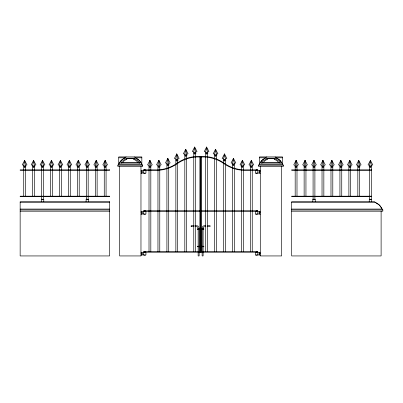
<?xml version="1.0" encoding="UTF-8"?>
<svg xmlns="http://www.w3.org/2000/svg" width="403" height="403" viewBox="0 0 403 403"><rect width="100%" height="100%" fill="white"/><g stroke="black" fill="none" stroke-linecap="round" stroke-linejoin="round"><path stroke-width="0.6" d="M191.234 226.113L191.198 226.607L194.216 226.607M194.251 225.615L191.198 225.615L191.198 226.607M134.421 156.918L135.302 157.8A11.213 11.213 0 0 1 141.831 164.328L142.707 165.205L142.707 166.449L117.847 166.449L117.847 165.205L121.288 160.359L126.134 156.918M120.744 163.084L122.169 161.24L126.648 158.162L133.907 158.162L138.385 161.24L139.811 163.084L120.744 163.084L122.653 162.59L137.902 162.59L139.811 163.084M122.653 162.59L123.792 161.119L127.373 158.656L133.181 158.656L133.907 158.162M275.123 156.918L276.005 157.8A11.213 11.213 0 0 1 282.533 164.328L283.41 165.205L283.41 166.449L258.555 166.449L258.555 165.205L261.99 160.359L266.841 156.918M261.451 163.084L262.877 161.24L267.355 158.162L274.609 158.162L279.088 161.24L280.513 163.084L261.451 163.084L263.355 162.59L278.609 162.59L280.513 163.084M263.355 162.59L264.499 161.119L268.081 158.656L273.884 158.656L274.609 158.162M41.282 201.666L41.479 199.178L43.766 199.379L43.766 201.666M86.025 201.666L86.227 199.178L88.514 199.379L88.514 201.666M199.883 157.004L200.382 156.505L199.883 156.505A36.31 36.31 0 0 0 177.139 163.175A36.31 36.31 0 0 1 154.389 169.844L143.453 169.844L143.453 170.343L158.021 170.333A37.524 37.524 0 0 0 177.406 163.598A36.592 36.592 0 0 1 196.316 157.009L199.883 157.004L199.883 251.714L200.382 252.213L143.453 252.213L143.453 251.714L199.883 251.714M201.374 251.714L257.809 251.714L257.809 252.213L200.88 252.213L201.374 251.714L201.374 157.004L200.88 156.505L201.374 156.505A36.31 36.31 0 0 1 224.123 163.175A36.31 36.31 0 0 0 246.868 169.844L257.809 169.844L257.809 170.343L243.241 170.333A37.524 37.524 0 0 1 223.856 163.598A36.592 36.592 0 0 0 204.941 157.009L201.374 157.004M312.748 201.666L312.945 199.178L315.232 199.379L315.232 201.666M369.178 201.666L369.375 199.178L371.662 199.379L371.662 201.666M144.697 169.351L144.219 169.598L145.171 169.598L144.697 169.598M144.697 210.285L144.219 210.532L145.171 210.532L144.697 210.532M256.565 169.351L256.086 169.598L257.038 169.598L256.565 169.598M144.697 251.22L144.219 251.467L145.171 251.467L144.697 251.467M256.565 210.285L256.086 210.532L257.038 210.532L256.565 210.532M256.565 251.22L256.086 251.467L257.038 251.467L256.565 251.467M133.181 158.656L133.705 159.18L134.562 158.817M273.884 158.656L274.408 159.18L275.264 158.817M193.304 152.525L196.024 152.525M205.238 152.525L207.953 152.525M193.757 153.024L195.571 153.024M205.691 153.024L207.5 153.024M193.304 153.523L196.024 153.523M205.238 153.523L207.953 153.523M184.357 154.747L187.073 154.747M214.189 154.747L216.905 154.747M184.811 155.246L186.619 155.246M214.638 155.246L216.451 155.246M184.357 155.739L187.073 155.739M214.189 155.739L216.905 155.739M118.729 157.8L125.257 157.8A11.213 11.213 0 0 0 118.729 164.328L118.729 156.918L141.831 156.918L141.831 164.328L118.729 164.328M141.831 157.8L135.302 157.8L139.267 160.359L141.831 164.328M259.431 157.8L265.96 157.8A11.213 11.213 0 0 0 259.431 164.328L259.431 156.918L282.533 156.918L282.533 164.328L259.431 164.328M282.533 157.8L276.005 157.8L279.974 160.359L282.533 164.328M175.406 159.432L178.121 159.432M223.136 159.432L225.851 159.432M175.859 159.931L177.673 159.931M223.589 159.931L225.403 159.931M175.406 160.429L178.121 160.429M223.136 160.429L225.851 160.429M166.459 163.91L169.174 163.91M232.088 163.91L234.803 163.91M166.907 164.409L168.721 164.409M232.541 164.409L234.35 164.409M166.459 164.908L169.174 164.908M232.088 164.908L234.803 164.908M117.847 165.205L142.707 165.205M258.555 165.205L283.41 165.205M157.508 165.779L160.223 165.779M241.034 165.779L243.755 165.779M23.268 165.87L25.983 165.87M32.215 165.87L34.93 165.87M41.166 165.87L43.882 165.87M50.113 165.87L52.833 165.87M59.065 165.87L61.78 165.87M68.011 165.87L70.732 165.87M76.963 165.87L79.678 165.87M85.915 165.87L88.63 165.87M94.861 165.87L97.576 165.87M103.813 165.87L106.528 165.87M148.556 165.87L151.276 165.87M249.986 165.87L252.701 165.87M294.734 165.87L297.449 165.87M303.681 165.87L306.396 165.87M312.632 165.87L315.348 165.87M321.579 165.87L324.299 165.87M330.531 165.87L333.246 165.87M339.477 165.87L342.197 165.87M348.429 165.87L351.144 165.87M357.38 165.87L360.096 165.87M369.062 165.87L371.778 165.87M157.961 166.278L159.769 166.278M241.488 166.278L243.301 166.278M23.722 166.363L25.53 166.363M32.668 166.363L34.482 166.363M41.62 166.363L43.428 166.363M50.566 166.363L52.38 166.363M59.518 166.363L61.327 166.363M68.465 166.363L70.278 166.363M77.416 166.363L79.225 166.363M86.363 166.363L88.176 166.363M95.315 166.363L97.128 166.363M104.266 166.363L106.075 166.363M149.009 166.363L150.823 166.363M250.439 166.363L252.248 166.363M295.182 166.363L296.996 166.363M304.134 166.363L305.948 166.363M313.086 166.363L314.894 166.363M322.032 166.363L323.846 166.363M330.984 166.363L332.792 166.363M339.93 166.363L341.744 166.363M348.882 166.363L350.691 166.363M357.829 166.363L359.642 166.363M369.516 166.363L371.324 166.363M157.508 166.777L160.223 166.777M241.034 166.777L243.755 166.777M23.268 166.862L25.983 166.862M32.215 166.862L34.93 166.862M41.166 166.862L43.882 166.862M50.113 166.862L52.833 166.862M59.065 166.862L61.78 166.862M68.011 166.862L70.732 166.862M76.963 166.862L79.678 166.862M85.915 166.862L88.63 166.862M94.861 166.862L97.576 166.862M103.813 166.862L106.528 166.862M148.556 166.862L151.276 166.862M249.986 166.862L252.701 166.862M294.734 166.862L297.449 166.862M303.681 166.862L306.396 166.862M312.632 166.862L315.348 166.862M321.579 166.862L324.299 166.862M330.531 166.862L333.246 166.862M339.477 166.862L342.197 166.862M348.429 166.862L351.144 166.862M357.38 166.862L360.096 166.862M369.062 166.862L371.778 166.862M140.969 170.343L141.463 170.343L141.463 173.325L140.969 173.325M260.293 170.343L259.794 170.343L259.794 173.325L260.293 173.325M141.463 170.59L145.941 170.59L145.941 173.078L141.463 173.078M259.794 170.59L255.321 170.59L255.321 173.078L259.794 173.078M141.614 171.089L142.113 171.089L142.113 172.58L141.614 172.58M259.648 171.089L259.149 171.089L259.149 172.58L259.648 172.58M141.614 171.461L142.113 171.461M259.149 171.461L259.648 171.461M140.969 171.834L141.463 171.834M259.794 171.834L260.293 171.834M141.614 172.207L142.113 172.207M259.149 172.207L259.648 172.207M143.952 173.325L145.443 173.325M255.819 173.325L257.31 173.325M41.282 199.379L43.766 199.379M86.025 199.379L88.514 199.379M312.748 199.379L315.232 199.379M369.178 199.379L371.662 199.379M20.15 202.543L109.646 202.543M291.616 202.543L375.445 202.543L379.409 205.107L382.85 209.953L382.85 211.197L291.616 211.197M20.15 209.071L109.646 209.071M291.616 209.071L381.973 209.071A11.213 11.213 0 0 0 375.445 202.543L374.563 201.666L291.616 201.666L291.616 255.94L381.112 255.94L381.112 211.197M20.15 209.953L109.646 209.953M291.616 209.953L382.85 209.953M199.883 210.779L143.453 210.779L143.453 211.278L199.883 211.278M201.374 210.779L257.809 210.779L257.809 211.278L201.374 211.278M20.15 211.197L109.646 211.197M140.969 211.278L141.463 211.278L141.463 214.26L140.969 214.26M260.293 211.278L259.794 211.278L259.794 214.26L260.293 214.26M141.463 211.525L145.941 211.525L145.941 214.013L141.463 214.013M259.794 211.525L255.321 211.525L255.321 214.013L259.794 214.013M141.614 212.023L142.113 212.023L142.113 213.514L141.614 213.514M259.648 212.023L259.149 212.023L259.149 213.514L259.648 213.514M141.614 212.396L142.113 212.396M259.149 212.396L259.648 212.396M140.969 212.769L141.463 212.769M259.794 212.769L260.293 212.769M141.614 213.142L142.113 213.142M259.149 213.142L259.648 213.142M143.952 214.26L145.443 214.26M255.819 214.26L257.31 214.26M195.47 225.615L197.898 225.942L199.057 227.453M205.797 225.615C204.155 225.262 202.11 226.189 202.12 228.068L202.12 255.94L203.117 255.94L203.117 228.133L203.863 226.813L205.847 226.607M207.631 225.615L210.079 225.615L210.079 226.607L207.056 226.607M195.42 226.607L197.399 226.813L198.145 228.133L198.145 255.94L199.137 255.94L199.137 228.068M199.883 228.844L197.399 228.844L197.399 229.342L199.883 229.342M201.374 228.844L203.863 228.844L203.863 229.342L201.374 229.342M199.883 246.248L197.399 246.248L197.399 246.742L199.883 246.742M201.374 246.248L203.863 246.248L203.863 246.742L201.374 246.742M140.969 252.213L141.463 252.213L141.463 255.195L140.969 255.195M260.293 252.213L259.794 252.213L259.794 255.195L260.293 255.195M141.463 252.464L145.941 252.464L145.941 254.948L141.463 254.948M259.794 252.464L255.321 252.464L255.321 254.948L259.794 254.948M141.614 252.958L142.113 252.958L142.113 254.449L141.614 254.449M259.648 252.958L259.149 252.958L259.149 254.449L259.648 254.449M141.614 253.331L142.113 253.331M259.149 253.331L259.648 253.331M140.969 253.704L141.463 253.704M259.794 253.704L260.293 253.704M141.614 254.076L142.113 254.076M259.149 254.076L259.648 254.076M143.952 255.195L145.443 255.195M255.819 255.195L257.31 255.195M266.7 158.817L267.557 159.18M125.993 158.817L126.849 159.18M274.408 159.18L277.466 161.119L278.609 162.59M133.705 159.18L136.763 161.119L137.902 162.59M267.355 158.162L268.081 158.656M126.648 158.162L127.373 158.656M371.324 199.178L371.324 167.361L369.516 167.361L369.516 199.178M369.178 196.196L369.178 196.694M359.642 196.196L359.642 167.361L357.829 167.361L357.829 196.196M350.691 196.196L350.691 167.361L348.882 167.361L348.882 196.196M341.744 196.196L341.744 167.361L339.93 167.361L339.93 196.196M332.792 196.196L332.792 167.361L330.984 167.361L330.984 196.196M323.846 196.196L323.846 167.361L322.032 167.361L322.032 196.196M314.894 199.178L314.894 167.361L313.086 167.361L313.086 199.178M305.948 196.196L305.948 167.361L304.134 167.361L304.134 196.196M296.996 196.196L296.996 167.361L295.182 167.361L295.182 196.196M281.672 166.449L281.672 255.94L260.293 255.94L260.293 166.449M259.648 170.842L259.648 172.827M259.648 211.776L259.648 213.766M259.648 252.711L259.648 254.701M257.809 170.59L257.809 173.078M257.809 211.525L257.809 214.013M257.809 252.464L257.809 254.948M257.31 169.844L257.31 170.343M257.31 210.779L257.31 211.278M257.31 251.714L257.31 252.213M252.248 251.714L252.248 167.361L250.439 167.361L250.439 251.714M243.301 251.714L243.301 167.27L241.488 167.27L241.488 251.714M234.35 251.714L234.35 165.406L232.541 165.406L232.541 251.714M225.403 251.714L225.403 160.923L223.589 160.923L223.589 251.714M216.451 251.714L216.451 156.238L214.638 156.238L214.638 251.714M207.5 251.714L207.5 154.017L205.691 154.017L205.691 251.714M203.364 228.844L203.364 229.342M203.364 246.248L203.364 246.742M201.873 228.844L201.873 229.342M201.873 246.248L201.873 246.742M200.88 156.505L200.88 252.213M200.382 156.505L200.382 252.213M199.389 228.844L199.389 229.342M199.389 246.248L199.389 246.742M197.893 228.844L197.893 229.342M197.893 246.248L197.893 246.742M195.571 251.714L195.571 154.017L193.757 154.017L193.757 251.714M186.619 251.714L186.619 156.238L184.811 156.238L184.811 251.714M177.673 251.714L177.673 160.923L175.859 160.923L175.859 251.714M168.721 251.714L168.721 165.406L166.907 165.406L166.907 251.714M159.769 251.714L159.769 167.27L157.961 167.27L157.961 251.714M150.823 251.714L150.823 167.361L149.009 167.361L149.009 251.714M143.952 169.844L143.952 170.343M143.952 210.779L143.952 211.278M143.952 251.714L143.952 252.213M143.453 170.59L143.453 173.078M143.453 211.525L143.453 214.013M143.453 252.464L143.453 254.948M141.614 170.842L141.614 172.827M141.614 211.776L141.614 213.766M141.614 252.711L141.614 254.701M140.969 166.449L140.969 255.94L119.59 255.94L119.59 166.449M106.075 196.196L106.075 167.361L104.266 167.361L104.266 196.196M97.128 196.196L97.128 167.361L95.315 167.361L95.315 196.196M88.176 199.178L88.176 167.361L86.363 167.361L86.363 199.178M79.225 196.196L79.225 167.361L77.416 167.361L77.416 196.196M70.278 196.196L70.278 167.361L68.465 167.361L68.465 196.196M61.327 196.196L61.327 167.361L59.518 167.361L59.518 196.196M52.38 196.196L52.38 167.361L50.566 167.361L50.566 196.196M43.428 199.178L43.428 167.361L41.62 167.361L41.62 199.178M34.482 196.196L34.482 167.361L32.668 167.361L32.668 196.196M25.53 196.196L25.53 167.361L23.722 167.361L23.722 196.196M24.623 160.399L23.722 165.371L22.271 164.872L24.623 160.399L26.976 164.872L25.53 165.371L24.623 160.399M33.575 160.399L32.668 165.371L31.222 164.872L33.575 160.399L35.927 164.872L34.482 165.371L33.575 160.399M42.522 160.399L41.62 165.371L40.169 164.872L42.522 160.399L44.874 164.872L43.428 165.371L42.522 160.399M51.473 160.399L50.566 165.371L49.121 164.872L51.473 160.399L53.826 164.872L52.38 165.371L51.473 160.399M60.425 160.399L59.518 165.371L58.067 164.872L60.425 160.399L62.777 164.872L61.327 165.371L60.425 160.399M69.371 160.399L68.465 165.371L67.019 164.872L69.371 160.399L71.724 164.872L70.278 165.371L69.371 160.399M78.323 160.399L77.416 165.371L75.971 164.872L78.323 160.399L80.676 164.872L79.225 165.371L78.323 160.399M87.27 160.399L86.363 165.371L84.917 164.872L87.27 160.399L89.622 164.872L88.176 165.371L87.27 160.399M96.221 160.399L95.315 165.371L93.869 164.872L96.221 160.399L98.574 164.872L97.128 165.371L96.221 160.399M105.168 160.399L104.266 165.371L102.815 164.872L105.168 160.399L107.52 164.872L106.075 165.371L105.168 160.399M149.916 160.399L149.009 165.371L147.563 164.872L149.916 160.399L152.269 164.872L150.823 165.371L149.916 160.399M158.868 160.313L157.961 165.285L156.515 164.787L158.868 160.313L161.22 164.787L159.769 165.285L158.868 160.313M167.814 158.444L166.907 163.416L165.462 162.918L167.814 158.444L170.167 162.918L168.721 163.416L167.814 158.444M176.766 153.961L175.859 158.933L174.413 158.439L176.766 153.961L179.118 158.439L177.673 158.933L176.766 153.961M185.712 149.276L184.811 154.248L183.36 153.755L185.712 149.276L188.065 153.755L186.619 154.248L185.712 149.276M194.664 147.06L193.757 152.032L192.312 151.533L194.664 147.06L197.017 151.533L195.571 152.032L194.664 147.06M206.598 147.06L205.691 152.032L204.245 151.533L206.598 147.06L208.95 151.533L207.5 152.032L206.598 147.06M215.545 149.276L214.638 154.248L213.192 153.755L215.545 149.276L217.897 153.755L216.451 154.248L215.545 149.276M224.496 153.961L223.589 158.933L222.144 158.439L224.496 153.961L226.849 158.439L225.403 158.933L224.496 153.961M233.443 158.444L232.541 163.416L231.09 162.918L233.443 158.444L235.795 162.918L234.35 163.416L233.443 158.444M242.394 160.313L241.488 165.285L240.042 164.787L242.394 160.313L244.747 164.787L243.301 165.285L242.394 160.313M251.341 160.399L250.439 165.371L248.989 164.872L251.341 160.399L253.694 164.872L252.248 165.371L251.341 160.399M296.089 160.399L295.182 165.371L293.737 164.872L296.089 160.399L298.442 164.872L296.996 165.371L296.089 160.399M305.041 160.399L304.134 165.371L302.688 164.872L305.041 160.399L307.393 164.872L305.948 165.371L305.041 160.399M313.987 160.399L313.086 165.371L311.635 164.872L313.987 160.399L316.34 164.872L314.894 165.371L313.987 160.399M322.939 160.399L322.032 165.371L320.587 164.872L322.939 160.399L325.292 164.872L323.846 165.371L322.939 160.399M331.886 160.399L330.984 165.371L329.533 164.872L331.886 160.399L334.243 164.872L332.792 165.371L331.886 160.399M340.837 160.399L339.93 165.371L338.485 164.872L340.837 160.399L343.19 164.872L341.744 165.371L340.837 160.399M349.789 160.399L348.882 165.371L347.436 164.872L349.789 160.399L352.141 164.872L350.691 165.371L349.789 160.399M358.735 160.399L357.829 165.371L356.383 164.872L358.735 160.399L361.088 164.872L359.642 165.371L358.735 160.399M370.422 160.399L369.516 165.371L368.07 164.872L370.422 160.399L372.775 164.872L371.324 165.371L370.422 160.399M109.646 169.844L20.15 169.844L20.15 170.343L109.646 170.343L109.646 169.844M371.662 169.844L291.616 169.844L291.616 170.343L371.662 170.343L371.662 169.844M109.646 196.196L20.15 196.196L20.15 196.694L109.646 196.694L109.646 196.196M371.662 196.196L291.616 196.196L291.616 196.694L371.662 196.694L371.662 196.196M109.646 201.666L20.15 201.666L20.15 255.94L109.646 255.94L109.646 201.666"/></g></svg>
